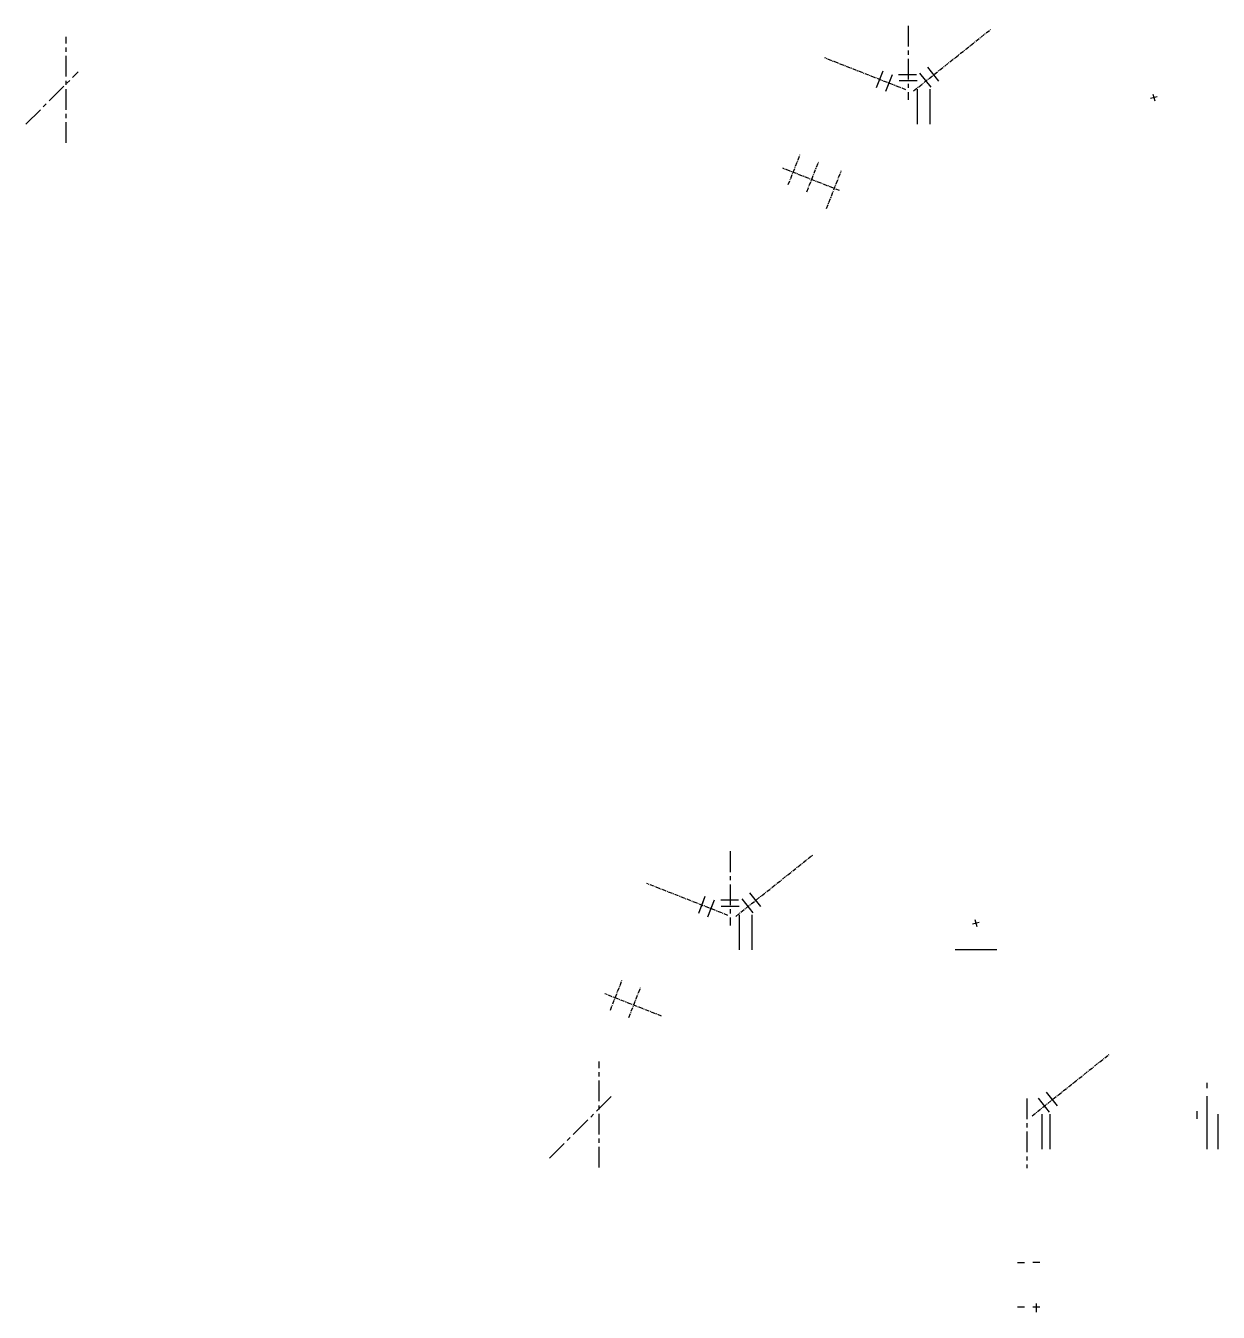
# Model space of a CAD drawing. Header units: inches. Extents: x 41285 to 57578, y -189 to 12305.
# Drawn here: x 41285 to 41825, y -189 to 393 of the extents above.
import ezdxf

# ---------------------------------------------------------------- set-up
doc = ezdxf.new("R2010")
doc.units = ezdxf.units.IN
doc.header["$LTSCALE"] = 30
doc.header["$MEASUREMENT"] = 0
doc.linetypes.add('CENTER', pattern=[2, 1.25, -0.25, 0.25, -0.25])
doc.linetypes.add('DASHDOTX2', pattern=[2, 1, -0.5, 0, -0.5])
doc.layers.add('A-GRID-P', color=126, linetype='DASHDOTX2')

msp = doc.modelspace()

# ---------------------------------------------------------------- linework, layer by layer
at = {"layer": 'A-GRID-P', "color": 8, "linetype": 'CENTER', "ltscale": 0.05}
for p, q in [((41686.84597983, 364.03527378), (41721.68810076, 391.80247606)), ((41683.34493782, 364.50296939), (41646.58027087, 378.91005575)), ((41630.13096698, 321.59720179), (41635.38770244, 335.01158162)), ((41653.31491304, 318.90658395), (41627.60406196, 328.98197651)), ((41638.51053351, 318.31347454), (41643.76726898, 331.72785437)), ((41647.42790285, 310.77039877), (41654.09679274, 327.78837935)), ((41606.30836321, -9.56699941), (41641.15048415, 18.20020287)), ((41602.8073212, -9.0993038), (41566.04265426, 5.30778256)), ((41549.59335036, -52.0050714), (41554.85008583, -38.59069157)), ((41572.77729643, -54.69568924), (41547.06644534, -44.62029668)), ((41557.9729169, -55.28879865), (41563.22965236, -41.87441882)), ((41740.49987143, -99.80009687), (41775.34199237, -72.03289458))]:
    msp.add_line(p, q, dxfattribs=at)
at = {"layer": 'A-GRID-P', "color": 8, "linetype": 'CENTER', "ltscale": 0.25}
for p, q in [((41303.25615019, 340.47286723), (41303.25615019, 388.46845769)), ((41284.98256861, 348.86947579), (41308.76650781, 372.65341498)), ((41544.48895327, -123.22722958), (41544.48895327, -75.23163913)), ((41522.11041515, -118.93557757), (41549.99931089, -91.04668183))]:
    msp.add_line(p, q, dxfattribs=at)
at = {"layer": 'A-GRID-P', "color": 8, "linetype": 'CENTER', "ltscale": 0.5}
for p, q in [((41670.11235012, 365.5005731), (41673.09612766, 373.11471413)), ((41671.31696919, 368.57457554), (41673.09612766, 373.11471413)), ((41698.2752993, 368.46689786), (41693.31050186, 374.69669627)), ((41674.30213339, 363.85870948), (41677.28591093, 371.4728505)), ((41675.50675245, 366.93271191), (41677.28591093, 371.4728505)), ((41688.17968777, 371.32717777), (41680.06598308, 371.32717777)), ((41688.37135051, 368.52261364), (41680.25764581, 368.52261364)), ((41694.75614883, 365.66233372), (41689.72496716, 371.97543067)), ((41688.64142677, 348.91120747), (41688.64142677, 364.74971079)), ((41694.29828102, 348.91120747), (41694.29828102, 364.74971079)), ((41795.14878125, 362.56539425), (41795.95593633, 359.50019747)), ((41617.73768268, -5.13537533), (41612.77288524, 1.09442308)), ((41589.57473351, -8.10170009), (41592.55851104, -0.48755906)), ((41590.77935257, -5.02769765), (41592.55851104, -0.48755906)), ((41593.76451678, -9.74356371), (41596.74829431, -2.12942269)), ((41594.96913584, -6.66956127), (41596.74829431, -2.12942269)), ((41607.64207116, -2.27509542), (41599.52836646, -2.27509542)), ((41607.83373389, -5.07965955), (41599.72002919, -5.07965955)), ((41614.21853221, -7.93993947), (41609.18735055, -1.62684252)), ((41608.10381016, -24.69106572), (41608.10381016, -8.8525624)), ((41613.76066441, -24.69106572), (41613.76066441, -8.8525624)), ((41714.61116463, -11.03687893), (41715.41831971, -14.10207572)), ((41724.44466243, -24.67447977, 0), (41705.03613904, -24.67447977, 0)), ((41819.72219651, -109.74041297), (41819.72219651, -84.85475727)), ((41748.41004043, -98.17303693), (41743.37885877, -91.85993998)), ((41751.9291909, -95.36847279), (41746.96439346, -89.13867438)), ((41815.2221996, -101.12559851), (41815.2221996, -97.69031881)), ((41745.0720846, -114.92416318, 0.00000171), (41745.0720846, -99.08565986, 0.00000171)), ((41748.65928002, -114.92416318), (41748.65928002, -99.08565986)), ((41819.72219651, -114.92416318), (41819.72219651, -99.08565986)), ((41824.72219738, -114.92416318), (41824.72219738, -99.08565986)), ((41733.8107247, -166.24198317), (41736.98041407, -166.24198317)), ((41743.98041407, -166.24198317), (41740.8107247, -166.24198317)), ((41733.8107247, -186.24198317), (41736.98041407, -186.24198317)), ((41740.8107247, -186.24198317), (41743.98041407, -186.24198317))]:
    msp.add_line(p, q, dxfattribs=at)
at = {"layer": 'A-GRID-P', "color": 8, "linetype": 'CENTER', "ltscale": 0.25}
for points in [[(41684.39878609, 393.48275593), (41684.39878609, 359.9087068)], [(41603.86116947, 19.88048274), (41603.86116947, -13.69356639)], [(41738.05267769, -91.91231424), (41738.05267769, -123.51509511)]]:
    msp.add_lwpolyline(points, dxfattribs=at)
at = {"layer": 'A-GRID-P', "color": 8, "linetype": 'CENTER', "ltscale": 0.5, "elevation": 0, "flags": 128}
for points in [[(41794.0197604, 360.62921832), (41797.08495718, 361.4363734)], [(41713.48214378, -12.97305487), (41716.54734057, -12.16589979)]]:
    msp.add_lwpolyline(points, dxfattribs=at)
at = {"layer": 'A-GRID-P', "color": 8, "linetype": 'CENTER', "ltscale": 0.5, "flags": 128}
msp.add_lwpolyline([(41742.39556939, -188.72303816), (41742.39556939, -184.76092646)], dxfattribs=at)

doc.saveas('drawing.dxf')
